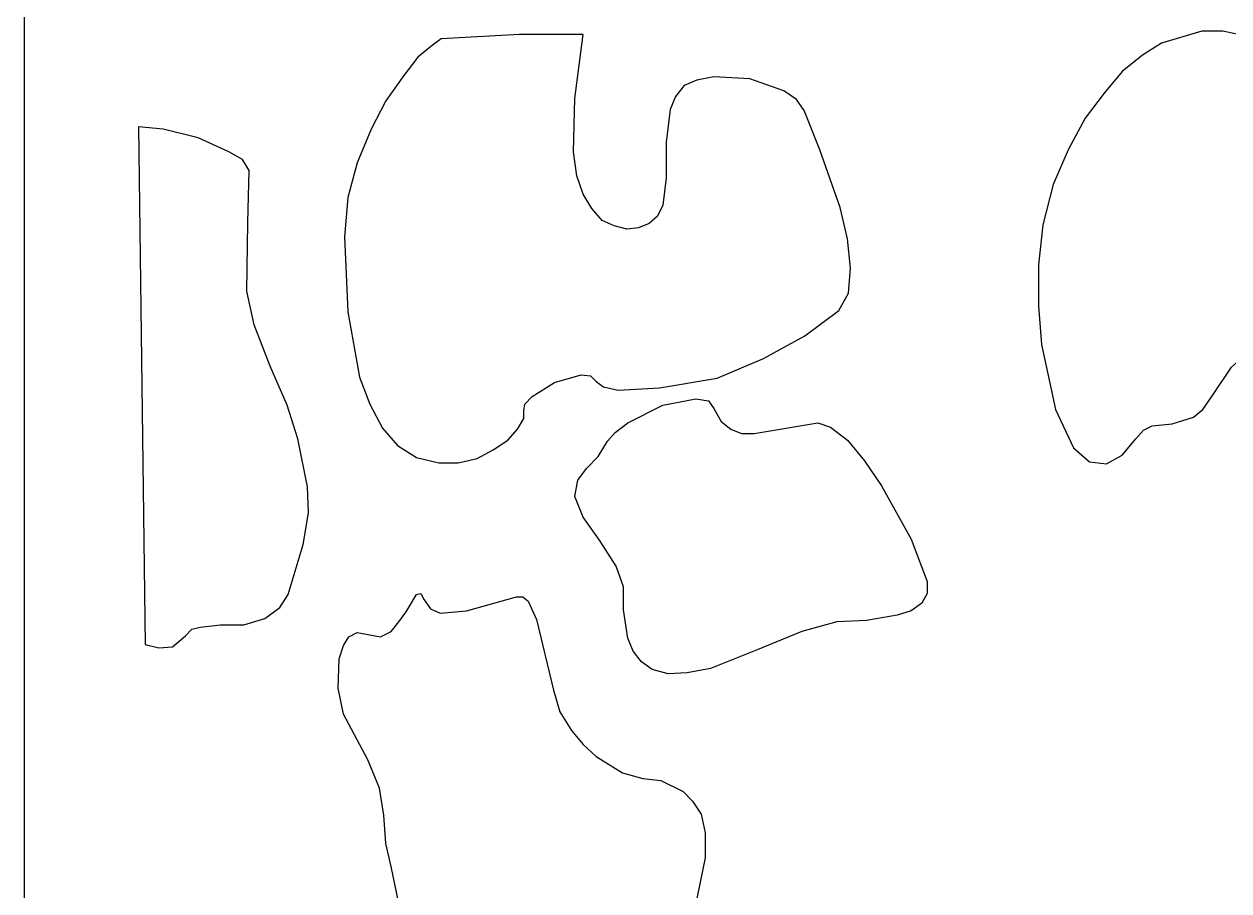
# Model space of a CAD drawing. Header units: centimetres. Extents: x 14.6 to 27.5, y -9.5 to 9.4.
# Drawn here: x 21.198 to 23.831, y -2.883 to -0.989 of the extents above; entities that cross this region are included whole.
import ezdxf

# ---------------------------------------------------------------- set-up
doc = ezdxf.new("R2010")
doc.units = ezdxf.units.CM
doc.header["$MEASUREMENT"] = 0
doc.layers.add('layer 1', color=7, linetype='Continuous')

msp = doc.modelspace()

# ---------------------------------------------------------------- linework, layer by layer
at = {"layer": 'layer 1', "color": 250}
for points, knots in [([(27.5, -9.49904), (27.5, -9.49904), (21.19814, -9.50001), (21.19814, -9.50001), (21.19814, -9.50001), (21.19814, -9.50001), (21.19814, 9.40559), (21.19814, 9.40559), (21.19814, 9.40559), (21.19814, 9.40559), (27.5, 9.40559), (27.5, 9.40559), (27.5, 9.40559), (27.5, 9.40559), (27.5, -9.49904), (27.5, -9.49904)], [0, 0, 0, 0, 0.2, 0.2, 0.2, 0.2, 0.4, 0.4, 0.4, 0.4, 0.6, 0.6, 0.6, 0.6, 1, 1, 1, 1]), ([(22.29011, -1.83375), (22.29011, -1.83375), (22.29011, -1.8504), (22.29011, -1.8504), (22.29011, -1.8504), (22.29011, -1.8504), (22.27611, -1.87423), (22.27611, -1.87423), (22.27611, -1.87423), (22.27611, -1.87423), (22.25545, -1.89786), (22.25545, -1.89786), (22.25545, -1.89786), (22.25545, -1.89786), (22.22289, -1.91936), (22.22289, -1.91936), (22.22289, -1.91936), (22.22289, -1.91936), (22.18823, -1.93835), (22.18823, -1.93835), (22.18823, -1.93835), (22.18823, -1.93835), (22.14657, -1.94784), (22.14657, -1.94784), (22.14657, -1.94784), (22.14657, -1.94784), (22.10456, -1.94784), (22.10456, -1.94784), (22.10456, -1.94784), (22.10456, -1.94784), (22.05589, -1.93602), (22.05589, -1.93602), (22.05589, -1.93602), (22.05589, -1.93602), (22.01423, -1.90987), (22.01423, -1.90987), (22.01423, -1.90987), (22.01423, -1.90987), (21.98167, -1.87171), (21.98167, -1.87171), (21.98167, -1.87171), (21.98167, -1.87171), (21.95401, -1.81961), (21.95401, -1.81961), (21.95401, -1.81961), (21.95401, -1.81961), (21.93091, -1.76014), (21.93091, -1.76014), (21.93091, -1.76014), (21.93091, -1.76014), (21.90535, -1.61757), (21.90535, -1.61757), (21.90535, -1.61757), (21.90535, -1.61757), (21.89835, -1.4535), (21.89835, -1.4535), (21.89835, -1.4535), (21.89835, -1.4535), (21.90535, -1.36808), (21.90535, -1.36808), (21.90535, -1.36808), (21.90535, -1.36808), (21.926, -1.29195), (21.926, -1.29195), (21.926, -1.29195), (21.926, -1.29195), (21.95646, -1.21835), (21.95646, -1.21835), (21.95646, -1.21835), (21.95646, -1.21835), (21.98867, -1.15655), (21.98867, -1.15655), (21.98867, -1.15655), (21.98867, -1.15655), (22.02578, -1.10425), (22.02578, -1.10425), (22.02578, -1.10425), (22.02578, -1.10425), (22.05834, -1.06144), (22.05834, -1.06144), (22.05834, -1.06144), (22.05834, -1.06144), (22.0909, -1.03529), (22.0909, -1.03529), (22.0909, -1.03529), (22.0909, -1.03529), (22.10946, -1.02096), (22.10946, -1.02096), (22.10946, -1.02096), (22.10946, -1.02096), (22.28101, -1.01147), (22.28101, -1.01147), (22.28101, -1.01147), (22.28101, -1.01147), (22.42, -1.01147), (22.42, -1.01147), (22.42, -1.01147), (22.42, -1.01147), (22.40144, -1.15171), (22.40144, -1.15171), (22.40144, -1.15171), (22.40144, -1.15171), (22.39899, -1.26813), (22.39899, -1.26813), (22.39899, -1.26813), (22.39899, -1.26813), (22.406, -1.32043), (22.406, -1.32043), (22.406, -1.32043), (22.406, -1.32043), (22.42, -1.36091), (22.42, -1.36091), (22.42, -1.36091), (22.42, -1.36091), (22.43856, -1.39171), (22.43856, -1.39171), (22.43856, -1.39171), (22.43856, -1.39171), (22.46166, -1.41786), (22.46166, -1.41786), (22.46166, -1.41786), (22.46166, -1.41786), (22.48722, -1.42987), (22.48722, -1.42987), (22.48722, -1.42987), (22.48722, -1.42987), (22.51523, -1.43684), (22.51523, -1.43684), (22.51523, -1.43684), (22.51523, -1.43684), (22.54044, -1.43452), (22.54044, -1.43452), (22.54044, -1.43452), (22.54044, -1.43452), (22.56389, -1.42503), (22.56389, -1.42503), (22.56389, -1.42503), (22.56389, -1.42503), (22.58245, -1.40837), (22.58245, -1.40837), (22.58245, -1.40837), (22.58245, -1.40837), (22.594, -1.38454), (22.594, -1.38454), (22.594, -1.38454), (22.594, -1.38454), (22.601, -1.32527), (22.601, -1.32527), (22.601, -1.32527), (22.601, -1.32527), (22.601, -1.24682), (22.601, -1.24682), (22.601, -1.24682), (22.601, -1.24682), (22.61011, -1.17554), (22.61011, -1.17554), (22.61011, -1.17554), (22.61011, -1.17554), (22.62166, -1.14706), (22.62166, -1.14706), (22.62166, -1.14706), (22.62166, -1.14706), (22.64021, -1.12324), (22.64021, -1.12324), (22.64021, -1.12324), (22.64021, -1.12324), (22.66822, -1.11142), (22.66822, -1.11142), (22.66822, -1.11142), (22.66822, -1.11142), (22.70533, -1.10425), (22.70533, -1.10425), (22.70533, -1.10425), (22.70533, -1.10425), (22.78411, -1.1089), (22.78411, -1.1089), (22.78411, -1.1089), (22.78411, -1.1089), (22.85833, -1.13505), (22.85833, -1.13505), (22.85833, -1.13505), (22.85833, -1.13505), (22.88599, -1.15404), (22.88599, -1.15404), (22.88599, -1.15404), (22.88599, -1.15404), (22.90244, -1.17786), (22.90244, -1.17786), (22.90244, -1.17786), (22.90244, -1.17786), (22.9371, -1.26348), (22.9371, -1.26348), (22.9371, -1.26348), (22.9371, -1.26348), (22.98122, -1.38939), (22.98122, -1.38939), (22.98122, -1.38939), (22.98122, -1.38939), (22.99732, -1.45835), (22.99732, -1.45835), (22.99732, -1.45835), (22.99732, -1.45835), (23.00432, -1.52246), (23.00432, -1.52246), (23.00432, -1.52246), (23.00432, -1.52246), (22.99977, -1.57709), (22.99977, -1.57709), (22.99977, -1.57709), (22.99977, -1.57709), (22.97876, -1.61505), (22.97876, -1.61505), (22.97876, -1.61505), (22.97876, -1.61505), (22.90454, -1.66987), (22.90454, -1.66987), (22.90454, -1.66987), (22.90454, -1.66987), (22.81422, -1.71965), (22.81422, -1.71965), (22.81422, -1.71965), (22.81422, -1.71965), (22.71234, -1.76246), (22.71234, -1.76246), (22.71234, -1.76246), (22.71234, -1.76246), (22.587, -1.78377), (22.587, -1.78377), (22.587, -1.78377), (22.587, -1.78377), (22.49667, -1.78861), (22.49667, -1.78861), (22.49667, -1.78861), (22.49667, -1.78861), (22.46411, -1.78145), (22.46411, -1.78145), (22.46411, -1.78145), (22.46411, -1.78145), (22.44801, -1.76963), (22.44801, -1.76963), (22.44801, -1.76963), (22.44801, -1.76963), (22.4361, -1.75781), (22.4361, -1.75781), (22.4361, -1.75781), (22.4361, -1.75781), (22.41545, -1.7553), (22.41545, -1.7553), (22.41545, -1.7553), (22.41545, -1.7553), (22.35733, -1.77195), (22.35733, -1.77195), (22.35733, -1.77195), (22.35733, -1.77195), (22.30867, -1.80295), (22.30867, -1.80295), (22.30867, -1.80295), (22.30867, -1.80295), (22.29256, -1.81961), (22.29256, -1.81961), (22.29256, -1.81961), (22.29256, -1.81961), (22.29011, -1.83375), (22.29011, -1.83375)], [0, 0, 0, 0, 0.0149254, 0.0149254, 0.0149254, 0.0149254, 0.0298507, 0.0298507, 0.0298507, 0.0298507, 0.0447761, 0.0447761, 0.0447761, 0.0447761, 0.0597015, 0.0597015, 0.0597015, 0.0597015, 0.0746269, 0.0746269, 0.0746269, 0.0746269, 0.0895522, 0.0895522, 0.0895522, 0.0895522, 0.1044776, 0.1044776, 0.1044776, 0.1044776, 0.119403, 0.119403, 0.119403, 0.119403, 0.1343284, 0.1343284, 0.1343284, 0.1343284, 0.1492537, 0.1492537, 0.1492537, 0.1492537, 0.1641791, 0.1641791, 0.1641791, 0.1641791, 0.1791045, 0.1791045, 0.1791045, 0.1791045, 0.1940299, 0.1940299, 0.1940299, 0.1940299, 0.2089552, 0.2089552, 0.2089552, 0.2089552, 0.2238806, 0.2238806, 0.2238806, 0.2238806, 0.238806, 0.238806, 0.238806, 0.238806, 0.2537313, 0.2537313, 0.2537313, 0.2537313, 0.2686567, 0.2686567, 0.2686567, 0.2686567, 0.2835821, 0.2835821, 0.2835821, 0.2835821, 0.2985075, 0.2985075, 0.2985075, 0.2985075, 0.3134328, 0.3134328, 0.3134328, 0.3134328, 0.3283582, 0.3283582, 0.3283582, 0.3283582, 0.3432836, 0.3432836, 0.3432836, 0.3432836, 0.358209, 0.358209, 0.358209, 0.358209, 0.3731343, 0.3731343, 0.3731343, 0.3731343, 0.3880597, 0.3880597, 0.3880597, 0.3880597, 0.4029851, 0.4029851, 0.4029851, 0.4029851, 0.4179104, 0.4179104, 0.4179104, 0.4179104, 0.4328358, 0.4328358, 0.4328358, 0.4328358, 0.4477612, 0.4477612, 0.4477612, 0.4477612, 0.4626866, 0.4626866, 0.4626866, 0.4626866, 0.4776119, 0.4776119, 0.4776119, 0.4776119, 0.4925373, 0.4925373, 0.4925373, 0.4925373, 0.5074627, 0.5074627, 0.5074627, 0.5074627, 0.5223881, 0.5223881, 0.5223881, 0.5223881, 0.5373134, 0.5373134, 0.5373134, 0.5373134, 0.5522388, 0.5522388, 0.5522388, 0.5522388, 0.5671642, 0.5671642, 0.5671642, 0.5671642, 0.5820896, 0.5820896, 0.5820896, 0.5820896, 0.5970149, 0.5970149, 0.5970149, 0.5970149, 0.6119403, 0.6119403, 0.6119403, 0.6119403, 0.6268657, 0.6268657, 0.6268657, 0.6268657, 0.641791, 0.641791, 0.641791, 0.641791, 0.6567164, 0.6567164, 0.6567164, 0.6567164, 0.6716418, 0.6716418, 0.6716418, 0.6716418, 0.6865672, 0.6865672, 0.6865672, 0.6865672, 0.7014925, 0.7014925, 0.7014925, 0.7014925, 0.7164179, 0.7164179, 0.7164179, 0.7164179, 0.7313433, 0.7313433, 0.7313433, 0.7313433, 0.7462687, 0.7462687, 0.7462687, 0.7462687, 0.761194, 0.761194, 0.761194, 0.761194, 0.7761194, 0.7761194, 0.7761194, 0.7761194, 0.7910448, 0.7910448, 0.7910448, 0.7910448, 0.8059701, 0.8059701, 0.8059701, 0.8059701, 0.8208955, 0.8208955, 0.8208955, 0.8208955, 0.8358209, 0.8358209, 0.8358209, 0.8358209, 0.8507463, 0.8507463, 0.8507463, 0.8507463, 0.8656716, 0.8656716, 0.8656716, 0.8656716, 0.880597, 0.880597, 0.880597, 0.880597, 0.8955224, 0.8955224, 0.8955224, 0.8955224, 0.9104478, 0.9104478, 0.9104478, 0.9104478, 0.9253731, 0.9253731, 0.9253731, 0.9253731, 0.9402985, 0.9402985, 0.9402985, 0.9402985, 0.9552239, 0.9552239, 0.9552239, 0.9552239, 0.9701493, 0.9701493, 0.9701493, 0.9701493, 1, 1, 1, 1]), ([(23.94575, -1.66503), (23.94575, -1.66503), (23.92019, -1.6722), (23.92019, -1.6722), (23.92019, -1.6722), (23.92019, -1.6722), (23.88308, -1.69602), (23.88308, -1.69602), (23.88308, -1.69602), (23.88308, -1.69602), (23.83652, -1.73864), (23.83652, -1.73864), (23.83652, -1.73864), (23.83652, -1.73864), (23.79485, -1.80043), (23.79485, -1.80043), (23.79485, -1.80043), (23.79485, -1.80043), (23.7742, -1.83142), (23.7742, -1.83142), (23.7742, -1.83142), (23.7742, -1.83142), (23.75319, -1.84808), (23.75319, -1.84808), (23.75319, -1.84808), (23.75319, -1.84808), (23.70698, -1.86222), (23.70698, -1.86222), (23.70698, -1.86222), (23.70698, -1.86222), (23.66287, -1.86706), (23.66287, -1.86706), (23.66287, -1.86706), (23.66287, -1.86706), (23.64431, -1.87655), (23.64431, -1.87655), (23.64431, -1.87655), (23.64431, -1.87655), (23.62786, -1.89554), (23.62786, -1.89554), (23.62786, -1.89554), (23.62786, -1.89554), (23.59775, -1.93118), (23.59775, -1.93118), (23.59775, -1.93118), (23.59775, -1.93118), (23.56309, -1.95016), (23.56309, -1.95016), (23.56309, -1.95016), (23.56309, -1.95016), (23.52598, -1.94551), (23.52598, -1.94551), (23.52598, -1.94551), (23.52598, -1.94551), (23.49132, -1.91452), (23.49132, -1.91452), (23.49132, -1.91452), (23.49132, -1.91452), (23.45175, -1.83142), (23.45175, -1.83142), (23.45175, -1.83142), (23.45175, -1.83142), (23.42164, -1.68885), (23.42164, -1.68885), (23.42164, -1.68885), (23.42164, -1.68885), (23.41464, -1.60556), (23.41464, -1.60556), (23.41464, -1.60556), (23.41464, -1.60556), (23.41464, -1.5153), (23.41464, -1.5153), (23.41464, -1.5153), (23.41464, -1.5153), (23.4241, -1.42735), (23.4241, -1.42735), (23.4241, -1.42735), (23.4241, -1.42735), (23.4472, -1.33941), (23.4472, -1.33941), (23.4472, -1.33941), (23.4472, -1.33941), (23.47976, -1.26348), (23.47976, -1.26348), (23.47976, -1.26348), (23.47976, -1.26348), (23.51687, -1.19452), (23.51687, -1.19452), (23.51687, -1.19452), (23.51687, -1.19452), (23.55854, -1.1399), (23.55854, -1.1399), (23.55854, -1.1399), (23.55854, -1.1399), (23.59775, -1.09224), (23.59775, -1.09224), (23.59775, -1.09224), (23.59775, -1.09224), (23.64186, -1.0566), (23.64186, -1.0566), (23.64186, -1.0566), (23.64186, -1.0566), (23.68352, -1.03065), (23.68352, -1.03065), (23.68352, -1.03065), (23.68352, -1.03065), (23.77175, -1.0045), (23.77175, -1.0045), (23.77175, -1.0045), (23.77175, -1.0045), (23.81796, -1.0045), (23.81796, -1.0045), (23.81796, -1.0045), (23.81796, -1.0045), (23.87153, -1.01631), (23.87153, -1.01631), (23.87153, -1.01631), (23.87153, -1.01631), (23.97131, -1.06861), (23.97131, -1.06861), (23.97131, -1.06861), (23.97131, -1.06861), (24.01752, -1.10425), (24.01752, -1.10425), (24.01752, -1.10425), (24.01752, -1.10425), (24.04763, -1.1399), (24.04763, -1.1399), (24.04763, -1.1399), (24.04763, -1.1399), (24.06618, -1.17554), (24.06618, -1.17554), (24.06618, -1.17554), (24.06618, -1.17554), (24.06618, -1.20634), (24.06618, -1.20634), (24.06618, -1.20634), (24.06618, -1.20634), (24.04063, -1.25631), (24.04063, -1.25631), (24.04063, -1.25631), (24.04063, -1.25631), (24.01052, -1.28963), (24.01052, -1.28963), (24.01052, -1.28963), (24.01052, -1.28963), (23.94085, -1.33709), (23.94085, -1.33709), (23.94085, -1.33709), (23.94085, -1.33709), (23.92719, -1.35375), (23.92719, -1.35375), (23.92719, -1.35375), (23.92719, -1.35375), (23.92019, -1.37757), (23.92019, -1.37757), (23.92019, -1.37757), (23.92019, -1.37757), (23.92229, -1.43684), (23.92229, -1.43684), (23.92229, -1.43684), (23.92229, -1.43684), (23.9363, -1.49631), (23.9363, -1.49631), (23.9363, -1.49631), (23.9363, -1.49631), (23.95485, -1.54861), (23.95485, -1.54861), (23.95485, -1.54861), (23.95485, -1.54861), (23.96641, -1.59375), (23.96641, -1.59375), (23.96641, -1.59375), (23.96641, -1.59375), (23.96886, -1.62939), (23.96886, -1.62939), (23.96886, -1.62939), (23.96886, -1.62939), (23.96185, -1.65554), (23.96185, -1.65554), (23.96185, -1.65554), (23.96185, -1.65554), (23.94575, -1.66503), (23.94575, -1.66503)], [0, 0, 0, 0, 0.0212766, 0.0212766, 0.0212766, 0.0212766, 0.0425532, 0.0425532, 0.0425532, 0.0425532, 0.0638298, 0.0638298, 0.0638298, 0.0638298, 0.0851064, 0.0851064, 0.0851064, 0.0851064, 0.106383, 0.106383, 0.106383, 0.106383, 0.1276596, 0.1276596, 0.1276596, 0.1276596, 0.1489362, 0.1489362, 0.1489362, 0.1489362, 0.1702128, 0.1702128, 0.1702128, 0.1702128, 0.1914894, 0.1914894, 0.1914894, 0.1914894, 0.212766, 0.212766, 0.212766, 0.212766, 0.2340426, 0.2340426, 0.2340426, 0.2340426, 0.2553191, 0.2553191, 0.2553191, 0.2553191, 0.2765957, 0.2765957, 0.2765957, 0.2765957, 0.2978723, 0.2978723, 0.2978723, 0.2978723, 0.3191489, 0.3191489, 0.3191489, 0.3191489, 0.3404255, 0.3404255, 0.3404255, 0.3404255, 0.3617021, 0.3617021, 0.3617021, 0.3617021, 0.3829787, 0.3829787, 0.3829787, 0.3829787, 0.4042553, 0.4042553, 0.4042553, 0.4042553, 0.4255319, 0.4255319, 0.4255319, 0.4255319, 0.4468085, 0.4468085, 0.4468085, 0.4468085, 0.4680851, 0.4680851, 0.4680851, 0.4680851, 0.4893617, 0.4893617, 0.4893617, 0.4893617, 0.5106383, 0.5106383, 0.5106383, 0.5106383, 0.5319149, 0.5319149, 0.5319149, 0.5319149, 0.5531915, 0.5531915, 0.5531915, 0.5531915, 0.5744681, 0.5744681, 0.5744681, 0.5744681, 0.5957447, 0.5957447, 0.5957447, 0.5957447, 0.6170213, 0.6170213, 0.6170213, 0.6170213, 0.6382979, 0.6382979, 0.6382979, 0.6382979, 0.6595745, 0.6595745, 0.6595745, 0.6595745, 0.6808511, 0.6808511, 0.6808511, 0.6808511, 0.7021277, 0.7021277, 0.7021277, 0.7021277, 0.7234043, 0.7234043, 0.7234043, 0.7234043, 0.7446809, 0.7446809, 0.7446809, 0.7446809, 0.7659574, 0.7659574, 0.7659574, 0.7659574, 0.787234, 0.787234, 0.787234, 0.787234, 0.8085106, 0.8085106, 0.8085106, 0.8085106, 0.8297872, 0.8297872, 0.8297872, 0.8297872, 0.8510638, 0.8510638, 0.8510638, 0.8510638, 0.8723404, 0.8723404, 0.8723404, 0.8723404, 0.893617, 0.893617, 0.893617, 0.893617, 0.9148936, 0.9148936, 0.9148936, 0.9148936, 0.9361702, 0.9361702, 0.9361702, 0.9361702, 0.9574468, 0.9574468, 0.9574468, 0.9574468, 1, 1, 1, 1]), ([(21.46247, -2.34474), (21.46247, -2.34474), (21.44846, -1.2135), (21.44846, -1.2135), (21.44846, -1.2135), (21.44846, -1.2135), (21.50203, -1.21835), (21.50203, -1.21835), (21.50203, -1.21835), (21.50203, -1.21835), (21.57835, -1.23733), (21.57835, -1.23733), (21.57835, -1.23733), (21.57835, -1.23733), (21.64557, -1.26813), (21.64557, -1.26813), (21.64557, -1.26813), (21.64557, -1.26813), (21.67568, -1.28479), (21.67568, -1.28479), (21.67568, -1.28479), (21.67568, -1.28479), (21.68969, -1.30861), (21.68969, -1.30861), (21.68969, -1.30861), (21.68969, -1.30861), (21.68723, -1.4227), (21.68723, -1.4227), (21.68723, -1.4227), (21.68723, -1.4227), (21.68513, -1.57244), (21.68513, -1.57244), (21.68513, -1.57244), (21.68513, -1.57244), (21.70124, -1.64605), (21.70124, -1.64605), (21.70124, -1.64605), (21.70124, -1.64605), (21.7359, -1.73631), (21.7359, -1.73631), (21.7359, -1.73631), (21.7359, -1.73631), (21.77301, -1.82193), (21.77301, -1.82193), (21.77301, -1.82193), (21.77301, -1.82193), (21.79647, -1.89554), (21.79647, -1.89554), (21.79647, -1.89554), (21.79647, -1.89554), (21.81712, -2.00014), (21.81712, -2.00014), (21.81712, -2.00014), (21.81712, -2.00014), (21.81957, -2.05709), (21.81957, -2.05709), (21.81957, -2.05709), (21.81957, -2.05709), (21.80802, -2.12605), (21.80802, -2.12605), (21.80802, -2.12605), (21.80802, -2.12605), (21.77546, -2.2353), (21.77546, -2.2353), (21.77546, -2.2353), (21.77546, -2.2353), (21.7569, -2.26396), (21.7569, -2.26396), (21.7569, -2.26396), (21.7569, -2.26396), (21.72435, -2.2876), (21.72435, -2.2876), (21.72435, -2.2876), (21.72435, -2.2876), (21.67813, -2.30193), (21.67813, -2.30193), (21.67813, -2.30193), (21.67813, -2.30193), (21.62702, -2.30193), (21.62702, -2.30193), (21.62702, -2.30193), (21.62702, -2.30193), (21.5829, -2.30658), (21.5829, -2.30658), (21.5829, -2.30658), (21.5829, -2.30658), (21.56435, -2.31142), (21.56435, -2.31142), (21.56435, -2.31142), (21.56435, -2.31142), (21.55069, -2.32576), (21.55069, -2.32576), (21.55069, -2.32576), (21.55069, -2.32576), (21.52269, -2.34939), (21.52269, -2.34939), (21.52269, -2.34939), (21.52269, -2.34939), (21.49258, -2.35191), (21.49258, -2.35191), (21.49258, -2.35191), (21.49258, -2.35191), (21.46247, -2.34474), (21.46247, -2.34474)], [0, 0, 0, 0, 0.037037, 0.037037, 0.037037, 0.037037, 0.0740741, 0.0740741, 0.0740741, 0.0740741, 0.1111111, 0.1111111, 0.1111111, 0.1111111, 0.1481481, 0.1481481, 0.1481481, 0.1481481, 0.1851852, 0.1851852, 0.1851852, 0.1851852, 0.2222222, 0.2222222, 0.2222222, 0.2222222, 0.2592593, 0.2592593, 0.2592593, 0.2592593, 0.2962963, 0.2962963, 0.2962963, 0.2962963, 0.3333333, 0.3333333, 0.3333333, 0.3333333, 0.3703704, 0.3703704, 0.3703704, 0.3703704, 0.4074074, 0.4074074, 0.4074074, 0.4074074, 0.4444444, 0.4444444, 0.4444444, 0.4444444, 0.4814815, 0.4814815, 0.4814815, 0.4814815, 0.5185185, 0.5185185, 0.5185185, 0.5185185, 0.5555556, 0.5555556, 0.5555556, 0.5555556, 0.5925926, 0.5925926, 0.5925926, 0.5925926, 0.6296296, 0.6296296, 0.6296296, 0.6296296, 0.6666667, 0.6666667, 0.6666667, 0.6666667, 0.7037037, 0.7037037, 0.7037037, 0.7037037, 0.7407407, 0.7407407, 0.7407407, 0.7407407, 0.7777778, 0.7777778, 0.7777778, 0.7777778, 0.8148148, 0.8148148, 0.8148148, 0.8148148, 0.8518519, 0.8518519, 0.8518519, 0.8518519, 0.8888889, 0.8888889, 0.8888889, 0.8888889, 0.9259259, 0.9259259, 0.9259259, 0.9259259, 1, 1, 1, 1]), ([(22.47322, -1.90038), (22.47322, -1.90038), (22.45256, -1.9335), (22.45256, -1.9335), (22.45256, -1.9335), (22.45256, -1.9335), (22.427, -1.95965), (22.427, -1.95965), (22.427, -1.95965), (22.427, -1.95965), (22.40845, -1.9858), (22.40845, -1.9858), (22.40845, -1.9858), (22.40845, -1.9858), (22.40144, -2.02145), (22.40144, -2.02145), (22.40144, -2.02145), (22.40144, -2.02145), (22.42, -2.06658), (22.42, -2.06658), (22.42, -2.06658), (22.42, -2.06658), (22.45711, -2.11888), (22.45711, -2.11888), (22.45711, -2.11888), (22.45711, -2.11888), (22.49177, -2.1735), (22.49177, -2.1735), (22.49177, -2.1735), (22.49177, -2.1735), (22.50823, -2.21883), (22.50823, -2.21883), (22.50823, -2.21883), (22.50823, -2.21883), (22.50823, -2.26861), (22.50823, -2.26861), (22.50823, -2.26861), (22.50823, -2.26861), (22.51733, -2.33041), (22.51733, -2.33041), (22.51733, -2.33041), (22.51733, -2.33041), (22.52888, -2.35888), (22.52888, -2.35888), (22.52888, -2.35888), (22.52888, -2.35888), (22.54744, -2.38271), (22.54744, -2.38271), (22.54744, -2.38271), (22.54744, -2.38271), (22.57089, -2.39936), (22.57089, -2.39936), (22.57089, -2.39936), (22.57089, -2.39936), (22.60555, -2.40886), (22.60555, -2.40886), (22.60555, -2.40886), (22.60555, -2.40886), (22.64722, -2.40653), (22.64722, -2.40653), (22.64722, -2.40653), (22.64722, -2.40653), (22.69833, -2.39704), (22.69833, -2.39704), (22.69833, -2.39704), (22.69833, -2.39704), (22.80021, -2.35656), (22.80021, -2.35656), (22.80021, -2.35656), (22.80021, -2.35656), (22.89754, -2.31626), (22.89754, -2.31626), (22.89754, -2.31626), (22.89754, -2.31626), (22.97421, -2.29476), (22.97421, -2.29476), (22.97421, -2.29476), (22.97421, -2.29476), (23.03898, -2.29244), (23.03898, -2.29244), (23.03898, -2.29244), (23.03898, -2.29244), (23.1062, -2.28062), (23.1062, -2.28062), (23.1062, -2.28062), (23.1062, -2.28062), (23.13631, -2.27094), (23.13631, -2.27094), (23.13631, -2.27094), (23.13631, -2.27094), (23.15977, -2.25447), (23.15977, -2.25447), (23.15977, -2.25447), (23.15977, -2.25447), (23.17132, -2.23297), (23.17132, -2.23297), (23.17132, -2.23297), (23.17132, -2.23297), (23.17132, -2.20682), (23.17132, -2.20682), (23.17132, -2.20682), (23.17132, -2.20682), (23.13631, -2.11423), (23.13631, -2.11423), (23.13631, -2.11423), (23.13631, -2.11423), (23.07154, -1.99781), (23.07154, -1.99781), (23.07154, -1.99781), (23.07154, -1.99781), (23.03443, -1.943), (23.03443, -1.943), (23.03443, -1.943), (23.03443, -1.943), (22.99732, -1.89786), (22.99732, -1.89786), (22.99732, -1.89786), (22.99732, -1.89786), (22.96021, -1.86939), (22.96021, -1.86939), (22.96021, -1.86939), (22.96021, -1.86939), (22.93255, -1.8599), (22.93255, -1.8599), (22.93255, -1.8599), (22.93255, -1.8599), (22.79321, -1.88372), (22.79321, -1.88372), (22.79321, -1.88372), (22.79321, -1.88372), (22.76555, -1.88372), (22.76555, -1.88372), (22.76555, -1.88372), (22.76555, -1.88372), (22.74245, -1.87423), (22.74245, -1.87423), (22.74245, -1.87423), (22.74245, -1.87423), (22.72144, -1.85757), (22.72144, -1.85757), (22.72144, -1.85757), (22.72144, -1.85757), (22.70533, -1.8291), (22.70533, -1.8291), (22.70533, -1.8291), (22.70533, -1.8291), (22.69378, -1.81244), (22.69378, -1.81244), (22.69378, -1.81244), (22.69378, -1.81244), (22.66577, -1.8076), (22.66577, -1.8076), (22.66577, -1.8076), (22.66577, -1.8076), (22.594, -1.82193), (22.594, -1.82193), (22.594, -1.82193), (22.594, -1.82193), (22.51733, -1.8599), (22.51733, -1.8599), (22.51733, -1.8599), (22.51733, -1.8599), (22.48967, -1.8814), (22.48967, -1.8814), (22.48967, -1.8814), (22.48967, -1.8814), (22.47322, -1.90038), (22.47322, -1.90038)], [0, 0, 0, 0, 0.0232558, 0.0232558, 0.0232558, 0.0232558, 0.0465116, 0.0465116, 0.0465116, 0.0465116, 0.0697674, 0.0697674, 0.0697674, 0.0697674, 0.0930233, 0.0930233, 0.0930233, 0.0930233, 0.1162791, 0.1162791, 0.1162791, 0.1162791, 0.1395349, 0.1395349, 0.1395349, 0.1395349, 0.1627907, 0.1627907, 0.1627907, 0.1627907, 0.1860465, 0.1860465, 0.1860465, 0.1860465, 0.2093023, 0.2093023, 0.2093023, 0.2093023, 0.2325581, 0.2325581, 0.2325581, 0.2325581, 0.255814, 0.255814, 0.255814, 0.255814, 0.2790698, 0.2790698, 0.2790698, 0.2790698, 0.3023256, 0.3023256, 0.3023256, 0.3023256, 0.3255814, 0.3255814, 0.3255814, 0.3255814, 0.3488372, 0.3488372, 0.3488372, 0.3488372, 0.372093, 0.372093, 0.372093, 0.372093, 0.3953488, 0.3953488, 0.3953488, 0.3953488, 0.4186047, 0.4186047, 0.4186047, 0.4186047, 0.4418605, 0.4418605, 0.4418605, 0.4418605, 0.4651163, 0.4651163, 0.4651163, 0.4651163, 0.4883721, 0.4883721, 0.4883721, 0.4883721, 0.5116279, 0.5116279, 0.5116279, 0.5116279, 0.5348837, 0.5348837, 0.5348837, 0.5348837, 0.5581395, 0.5581395, 0.5581395, 0.5581395, 0.5813953, 0.5813953, 0.5813953, 0.5813953, 0.6046512, 0.6046512, 0.6046512, 0.6046512, 0.627907, 0.627907, 0.627907, 0.627907, 0.6511628, 0.6511628, 0.6511628, 0.6511628, 0.6744186, 0.6744186, 0.6744186, 0.6744186, 0.6976744, 0.6976744, 0.6976744, 0.6976744, 0.7209302, 0.7209302, 0.7209302, 0.7209302, 0.744186, 0.744186, 0.744186, 0.744186, 0.7674419, 0.7674419, 0.7674419, 0.7674419, 0.7906977, 0.7906977, 0.7906977, 0.7906977, 0.8139535, 0.8139535, 0.8139535, 0.8139535, 0.8372093, 0.8372093, 0.8372093, 0.8372093, 0.8604651, 0.8604651, 0.8604651, 0.8604651, 0.8837209, 0.8837209, 0.8837209, 0.8837209, 0.9069767, 0.9069767, 0.9069767, 0.9069767, 0.9302326, 0.9302326, 0.9302326, 0.9302326, 0.9534884, 0.9534884, 0.9534884, 0.9534884, 1, 1, 1, 1]), ([(22.02368, -3.04091), (22.02368, -3.04091), (22.0699, -3.07423), (22.0699, -3.07423), (22.0699, -3.07423), (22.0699, -3.07423), (22.18368, -3.13602), (22.18368, -3.13602), (22.18368, -3.13602), (22.18368, -3.13602), (22.25545, -3.1645), (22.25545, -3.1645), (22.25545, -3.1645), (22.25545, -3.1645), (22.32722, -3.18348), (22.32722, -3.18348), (22.32722, -3.18348), (22.32722, -3.18348), (22.39689, -3.18832), (22.39689, -3.18832), (22.39689, -3.18832), (22.39689, -3.18832), (22.45956, -3.17167), (22.45956, -3.17167), (22.45956, -3.17167), (22.45956, -3.17167), (22.51278, -3.14319), (22.51278, -3.14319), (22.51278, -3.14319), (22.51278, -3.14319), (22.55689, -3.10755), (22.55689, -3.10755), (22.55689, -3.10755), (22.55689, -3.10755), (22.594, -3.06707), (22.594, -3.06707), (22.594, -3.06707), (22.594, -3.06707), (22.62411, -3.02193), (22.62411, -3.02193), (22.62411, -3.02193), (22.62411, -3.02193), (22.66332, -2.9245), (22.66332, -2.9245), (22.66332, -2.9245), (22.66332, -2.9245), (22.68678, -2.81041), (22.68678, -2.81041), (22.68678, -2.81041), (22.68678, -2.81041), (22.68678, -2.75578), (22.68678, -2.75578), (22.68678, -2.75578), (22.68678, -2.75578), (22.67733, -2.71549), (22.67733, -2.71549), (22.67733, -2.71549), (22.67733, -2.71549), (22.65877, -2.68682), (22.65877, -2.68682), (22.65877, -2.68682), (22.65877, -2.68682), (22.63811, -2.66551), (22.63811, -2.66551), (22.63811, -2.66551), (22.63811, -2.66551), (22.58945, -2.64169), (22.58945, -2.64169), (22.58945, -2.64169), (22.58945, -2.64169), (22.54989, -2.63704), (22.54989, -2.63704), (22.54989, -2.63704), (22.54989, -2.63704), (22.50578, -2.62503), (22.50578, -2.62503), (22.50578, -2.62503), (22.50578, -2.62503), (22.44801, -2.58939), (22.44801, -2.58939), (22.44801, -2.58939), (22.44801, -2.58939), (22.42, -2.56324), (22.42, -2.56324), (22.42, -2.56324), (22.42, -2.56324), (22.39444, -2.53244), (22.39444, -2.53244), (22.39444, -2.53244), (22.39444, -2.53244), (22.36889, -2.49196), (22.36889, -2.49196), (22.36889, -2.49196), (22.36889, -2.49196), (22.35523, -2.4445), (22.35523, -2.4445), (22.35523, -2.4445), (22.35523, -2.4445), (22.31812, -2.29011), (22.31812, -2.29011), (22.31812, -2.29011), (22.31812, -2.29011), (22.29956, -2.24963), (22.29956, -2.24963), (22.29956, -2.24963), (22.29956, -2.24963), (22.28801, -2.24014), (22.28801, -2.24014), (22.28801, -2.24014), (22.28801, -2.24014), (22.27401, -2.24014), (22.27401, -2.24014), (22.27401, -2.24014), (22.27401, -2.24014), (22.16513, -2.27094), (22.16513, -2.27094), (22.16513, -2.27094), (22.16513, -2.27094), (22.10701, -2.27578), (22.10701, -2.27578), (22.10701, -2.27578), (22.10701, -2.27578), (22.086, -2.26629), (22.086, -2.26629), (22.086, -2.26629), (22.086, -2.26629), (22.07235, -2.24731), (22.07235, -2.24731), (22.07235, -2.24731), (22.07235, -2.24731), (22.06535, -2.23297), (22.06535, -2.23297), (22.06535, -2.23297), (22.06535, -2.23297), (22.05589, -2.2353), (22.05589, -2.2353), (22.05589, -2.2353), (22.05589, -2.2353), (22.03279, -2.27346), (22.03279, -2.27346), (22.03279, -2.27346), (22.03279, -2.27346), (22.01668, -2.29476), (22.01668, -2.29476), (22.01668, -2.29476), (22.01668, -2.29476), (22.00023, -2.31626), (22.00023, -2.31626), (22.00023, -2.31626), (22.00023, -2.31626), (21.97712, -2.32808), (21.97712, -2.32808), (21.97712, -2.32808), (21.97712, -2.32808), (21.95401, -2.32324), (21.95401, -2.32324), (21.95401, -2.32324), (21.95401, -2.32324), (21.926, -2.31859), (21.926, -2.31859), (21.926, -2.31859), (21.926, -2.31859), (21.90745, -2.32808), (21.90745, -2.32808), (21.90745, -2.32808), (21.90745, -2.32808), (21.8959, -2.34706), (21.8959, -2.34706), (21.8959, -2.34706), (21.8959, -2.34706), (21.88679, -2.37554), (21.88679, -2.37554), (21.88679, -2.37554), (21.88679, -2.37554), (21.88434, -2.43965), (21.88434, -2.43965), (21.88434, -2.43965), (21.88434, -2.43965), (21.8959, -2.4968), (21.8959, -2.4968), (21.8959, -2.4968), (21.8959, -2.4968), (21.94946, -2.59656), (21.94946, -2.59656), (21.94946, -2.59656), (21.94946, -2.59656), (21.97502, -2.65835), (21.97502, -2.65835), (21.97502, -2.65835), (21.97502, -2.65835), (21.98412, -2.71782), (21.98412, -2.71782), (21.98412, -2.71782), (21.98412, -2.71782), (21.98867, -2.77961), (21.98867, -2.77961), (21.98867, -2.77961), (21.98867, -2.77961), (22.00023, -2.82939), (22.00023, -2.82939), (22.00023, -2.82939), (22.00023, -2.82939), (22.01668, -2.91036), (22.01668, -2.91036), (22.01668, -2.91036), (22.01668, -2.91036), (22.02368, -3.04091), (22.02368, -3.04091)], [0, 0, 0, 0, 0.0188679, 0.0188679, 0.0188679, 0.0188679, 0.0377358, 0.0377358, 0.0377358, 0.0377358, 0.0566038, 0.0566038, 0.0566038, 0.0566038, 0.0754717, 0.0754717, 0.0754717, 0.0754717, 0.0943396, 0.0943396, 0.0943396, 0.0943396, 0.1132075, 0.1132075, 0.1132075, 0.1132075, 0.1320755, 0.1320755, 0.1320755, 0.1320755, 0.1509434, 0.1509434, 0.1509434, 0.1509434, 0.1698113, 0.1698113, 0.1698113, 0.1698113, 0.1886792, 0.1886792, 0.1886792, 0.1886792, 0.2075472, 0.2075472, 0.2075472, 0.2075472, 0.2264151, 0.2264151, 0.2264151, 0.2264151, 0.245283, 0.245283, 0.245283, 0.245283, 0.2641509, 0.2641509, 0.2641509, 0.2641509, 0.2830189, 0.2830189, 0.2830189, 0.2830189, 0.3018868, 0.3018868, 0.3018868, 0.3018868, 0.3207547, 0.3207547, 0.3207547, 0.3207547, 0.3396226, 0.3396226, 0.3396226, 0.3396226, 0.3584906, 0.3584906, 0.3584906, 0.3584906, 0.3773585, 0.3773585, 0.3773585, 0.3773585, 0.3962264, 0.3962264, 0.3962264, 0.3962264, 0.4150943, 0.4150943, 0.4150943, 0.4150943, 0.4339623, 0.4339623, 0.4339623, 0.4339623, 0.4528302, 0.4528302, 0.4528302, 0.4528302, 0.4716981, 0.4716981, 0.4716981, 0.4716981, 0.490566, 0.490566, 0.490566, 0.490566, 0.509434, 0.509434, 0.509434, 0.509434, 0.5283019, 0.5283019, 0.5283019, 0.5283019, 0.5471698, 0.5471698, 0.5471698, 0.5471698, 0.5660377, 0.5660377, 0.5660377, 0.5660377, 0.5849057, 0.5849057, 0.5849057, 0.5849057, 0.6037736, 0.6037736, 0.6037736, 0.6037736, 0.6226415, 0.6226415, 0.6226415, 0.6226415, 0.6415094, 0.6415094, 0.6415094, 0.6415094, 0.6603774, 0.6603774, 0.6603774, 0.6603774, 0.6792453, 0.6792453, 0.6792453, 0.6792453, 0.6981132, 0.6981132, 0.6981132, 0.6981132, 0.7169811, 0.7169811, 0.7169811, 0.7169811, 0.7358491, 0.7358491, 0.7358491, 0.7358491, 0.754717, 0.754717, 0.754717, 0.754717, 0.7735849, 0.7735849, 0.7735849, 0.7735849, 0.7924528, 0.7924528, 0.7924528, 0.7924528, 0.8113208, 0.8113208, 0.8113208, 0.8113208, 0.8301887, 0.8301887, 0.8301887, 0.8301887, 0.8490566, 0.8490566, 0.8490566, 0.8490566, 0.8679245, 0.8679245, 0.8679245, 0.8679245, 0.8867925, 0.8867925, 0.8867925, 0.8867925, 0.9056604, 0.9056604, 0.9056604, 0.9056604, 0.9245283, 0.9245283, 0.9245283, 0.9245283, 0.9433962, 0.9433962, 0.9433962, 0.9433962, 0.9622642, 0.9622642, 0.9622642, 0.9622642, 1, 1, 1, 1])]:
    msp.add_open_spline(points, degree=3, knots=knots, dxfattribs=at)

doc.saveas('drawing.dxf')
